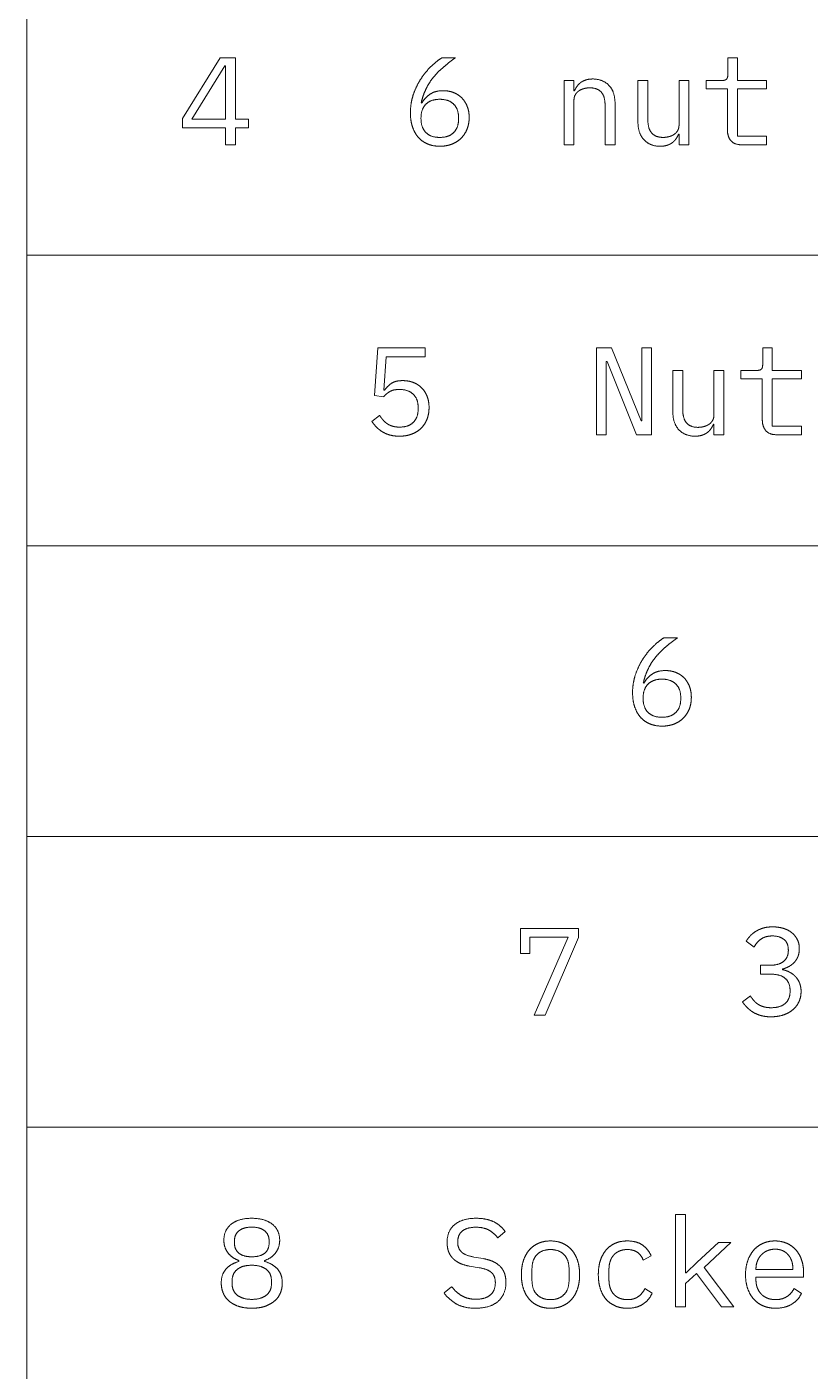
# Model space of a CAD drawing. Header units: millimetres. Extents: x 25 to 584, y 11 to 410.
# Drawn here: x 432.22 to 451.1, y 73.48 to 105.85 of the extents above; entities that cross this region are included whole.
import ezdxf

# ---------------------------------------------------------------- set-up
doc = ezdxf.new("R2010")
doc.units = ezdxf.units.MM
doc.layers.add('dims', color=7, linetype='Continuous', lineweight=5)

msp = doc.modelspace()

# ---------------------------------------------------------------- linework, layer by layer
at = {"layer": 'dims'}
for p, q in [((432.22, 30.35), (432.22, 135.35)), ((436.881, 105.104), (435.975, 103.643)), ((436.2, 103.628), (436.995, 104.909)), ((437.247, 105.104), (436.881, 105.104)), ((436.995, 104.909), (437.007, 104.909)), ((437.007, 104.909), (437.007, 103.628)), ((437.247, 103.628), (437.247, 105.104)), ((442.548, 105.104), (442.224, 105.104)), ((449.115, 105.104), (449.115, 104.699)), ((449.346, 105.104), (449.115, 105.104)), ((449.346, 104.558), (449.346, 105.104)), ((445.167, 104.558), (445.167, 103.01)), ((445.407, 104.558), (445.167, 104.558)), ((445.407, 104.306), (445.407, 104.558)), ((445.419, 104.306), (445.407, 104.306)), ((446.949, 104.558), (446.949, 103.565)), ((447.189, 104.558), (446.949, 104.558)), ((447.189, 103.607), (447.189, 104.558)), ((447.939, 104.558), (447.939, 103.484)), ((448.179, 104.558), (447.939, 104.558)), ((448.179, 103.01), (448.179, 104.558)), ((448.59, 104.558), (448.59, 104.354)), ((448.974, 104.558), (448.59, 104.558)), ((448.59, 104.354), (449.106, 104.354)), ((449.106, 104.354), (449.106, 103.364)), ((450.051, 104.558), (449.346, 104.558)), ((449.346, 104.354), (450.051, 104.354)), ((449.346, 103.214), (449.346, 104.354)), ((450.051, 104.354), (450.051, 104.558)), ((441.738, 104.012), (441.723, 104.018)), ((445.407, 103.01), (445.407, 104.084)), ((446.157, 103.961), (446.157, 103.01)), ((446.397, 103.01), (446.397, 104.003)), ((435.975, 103.643), (435.975, 103.421)), ((437.007, 103.628), (436.2, 103.628)), ((437.559, 103.628), (437.247, 103.628)), ((437.559, 103.421), (437.559, 103.628)), ((441.72, 103.634), (441.72, 103.658)), ((442.626, 103.658), (442.626, 103.634)), ((435.975, 103.421), (437.007, 103.421)), ((437.007, 103.421), (437.007, 103.01)), ((437.247, 103.421), (437.559, 103.421)), ((437.247, 103.01), (437.247, 103.421)), ((437.007, 103.01), (437.247, 103.01)), ((445.167, 103.01), (445.407, 103.01)), ((446.157, 103.01), (446.397, 103.01)), ((447.927, 103.262), (447.939, 103.262)), ((447.939, 103.262), (447.939, 103.01)), ((447.939, 103.01), (448.179, 103.01)), ((450.051, 103.214), (449.346, 103.214)), ((449.448, 103.01), (450.051, 103.01)), ((450.051, 103.01), (450.051, 103.214)), ((432.22, 100.35), (566.75, 100.35)), ((440.677, 98.122), (440.602, 96.97)), ((441.817, 98.122), (440.677, 98.122)), ((441.817, 97.903), (441.817, 98.122)), ((445.954, 98.122), (445.954, 96.028)), ((446.311, 98.122), (445.954, 98.122)), ((447.025, 96.358), (446.311, 98.122)), ((447.046, 98.122), (447.046, 96.358)), ((447.274, 98.122), (447.046, 98.122)), ((447.274, 96.028), (447.274, 98.122)), ((449.956, 98.122), (449.956, 97.717)), ((450.187, 98.122), (449.956, 98.122)), ((450.187, 97.576), (450.187, 98.122)), ((440.821, 97.102), (440.881, 97.903)), ((440.881, 97.903), (441.817, 97.903)), ((446.182, 97.792), (446.204, 97.792)), ((446.182, 96.028), (446.182, 97.792)), ((446.204, 97.792), (446.917, 96.028)), ((447.79, 97.576), (447.79, 96.583)), ((448.03, 97.576), (447.79, 97.576)), ((448.03, 96.625), (448.03, 97.576)), ((448.78, 97.576), (448.78, 96.502)), ((449.02, 97.576), (448.78, 97.576)), ((449.02, 96.028), (449.02, 97.576)), ((449.431, 97.576), (449.431, 97.372)), ((449.815, 97.576), (449.431, 97.576)), ((450.892, 97.576), (450.187, 97.576)), ((450.892, 97.372), (450.892, 97.576)), ((449.431, 97.372), (449.947, 97.372)), ((449.947, 97.372), (449.947, 96.382)), ((450.187, 97.372), (450.892, 97.372)), ((450.187, 96.232), (450.187, 97.372)), ((440.602, 96.97), (440.815, 96.94)), ((440.842, 97.102), (440.821, 97.102)), ((440.722, 96.493), (440.534, 96.349)), ((441.652, 96.676), (441.652, 96.652)), ((447.046, 96.358), (447.025, 96.358)), ((448.769, 96.28), (448.78, 96.28)), ((448.78, 96.28), (448.78, 96.028)), ((450.892, 96.232), (450.187, 96.232)), ((450.892, 96.028), (450.892, 96.232)), ((445.954, 96.028), (446.182, 96.028)), ((446.917, 96.028), (447.274, 96.028)), ((448.78, 96.028), (449.02, 96.028)), ((450.289, 96.028), (450.892, 96.028)), ((432.22, 93.35), (566.75, 93.35)), ((447.903, 91.14), (447.579, 91.14)), ((447.093, 90.048), (447.078, 90.054)), ((447.075, 89.67), (447.075, 89.694)), ((447.981, 89.694), (447.981, 89.67)), ((432.22, 86.35), (566.75, 86.35)), ((444.121, 84.14), (444.121, 83.534)), ((445.519, 84.14), (444.121, 84.14)), ((444.346, 83.924), (445.264, 83.924)), ((444.346, 83.534), (444.346, 83.924)), ((445.264, 83.924), (444.446, 82.046)), ((444.716, 82.046), (445.519, 83.918)), ((445.519, 83.918), (445.519, 84.14)), ((444.121, 83.534), (444.346, 83.534)), ((449.561, 83.834), (449.749, 83.69)), ((450.574, 83.621), (450.574, 83.6)), ((450.136, 83.252), (449.906, 83.252)), ((449.906, 83.252), (449.906, 83.036)), ((449.906, 83.036), (450.154, 83.036)), ((450.431, 83.147), (450.431, 83.159)), ((450.616, 82.646), (450.616, 82.622)), ((449.659, 82.511), (449.471, 82.367)), ((444.446, 82.046), (444.716, 82.046)), ((432.22, 79.35), (566.75, 79.35)), ((447.856, 77.248), (447.856, 75.028)), ((448.096, 77.248), (447.856, 77.248)), ((448.096, 75.847), (448.096, 77.248)), ((443.572, 76.684), (443.749, 76.837)), ((437.224, 76.567), (437.224, 76.609)), ((438.059, 76.609), (438.059, 76.567)), ((448.894, 76.576), (448.379, 76.102)), ((448.546, 75.97), (449.188, 76.576)), ((449.188, 76.576), (448.894, 76.576)), ((437.332, 76.141), (437.332, 76.117)), ((437.951, 76.117), (437.951, 76.141)), ((443.221, 76.186), (442.996, 76.225)), ((447.074, 76.153), (447.266, 76.255)), ((448.379, 76.102), (448.109, 75.847)), ((442.889, 76.006), (443.122, 75.967)), ((444.394, 75.691), (444.394, 75.913)), ((445.289, 75.913), (445.289, 75.691)), ((446.251, 75.67), (446.251, 75.934)), ((448.109, 75.847), (448.096, 75.847)), ((448.096, 75.589), (448.364, 75.832)), ((448.364, 75.832), (448.966, 75.028)), ((449.264, 75.028), (448.546, 75.97)), ((449.794, 75.922), (449.794, 75.943)), ((450.682, 75.922), (449.794, 75.922)), ((450.682, 75.955), (450.682, 75.922)), ((450.941, 75.742), (450.941, 75.856)), ((437.167, 75.583), (437.167, 75.649)), ((438.116, 75.649), (438.116, 75.583)), ((442.459, 75.511), (442.276, 75.361)), ((447.289, 75.352), (447.119, 75.469)), ((448.096, 75.028), (448.096, 75.589)), ((449.794, 75.742), (450.941, 75.742)), ((449.794, 75.67), (449.794, 75.742)), ((450.889, 75.349), (450.712, 75.469)), ((447.856, 75.028), (448.096, 75.028)), ((448.966, 75.028), (449.264, 75.028))]:
    msp.add_line(p, q, dxfattribs=at)
for points in [[(441.715, 104.593), (441.825, 104.762), (441.96, 104.893)], [(441.96, 104.893), (442.095, 105.023), (442.224, 105.104)], [(442.548, 105.104), (442.377, 104.981), (442.244, 104.864)], [(441.535, 104.218), (441.606, 104.423), (441.715, 104.593)], [(442.008, 104.62), (441.906, 104.492), (441.837, 104.346)], [(442.244, 104.864), (442.11, 104.747), (442.008, 104.62)], [(445.567, 104.507), (445.62, 104.546), (445.692, 104.57)], [(445.692, 104.57), (445.764, 104.594), (445.86, 104.594)], [(445.86, 104.594), (446.103, 104.594), (446.25, 104.44)], [(448.974, 104.558), (449.052, 104.558), (449.084, 104.589)], [(449.084, 104.589), (449.115, 104.621), (449.115, 104.699)], [(441.837, 104.346), (441.768, 104.201), (441.723, 104.018)], [(441.936, 104.226), (442.059, 104.312), (442.254, 104.312)], [(442.254, 104.312), (442.392, 104.312), (442.506, 104.267)], [(442.506, 104.267), (442.62, 104.222), (442.704, 104.138)], [(445.419, 104.306), (445.443, 104.363), (445.479, 104.415)], [(445.527, 104.309), (445.473, 104.273), (445.44, 104.216)], [(445.479, 104.415), (445.515, 104.468), (445.567, 104.507)], [(445.65, 104.363), (445.581, 104.345), (445.527, 104.309)], [(445.791, 104.381), (445.719, 104.381), (445.65, 104.363)], [(446.064, 104.278), (445.971, 104.381), (445.791, 104.381)], [(446.157, 103.961), (446.157, 104.174), (446.064, 104.278)], [(446.25, 104.44), (446.397, 104.285), (446.397, 104.003)], [(441.465, 103.778), (441.465, 104.012), (441.535, 104.218)], [(441.839, 103.988), (441.72, 103.871), (441.72, 103.658)], [(441.738, 104.012), (441.813, 104.141), (441.936, 104.226)], [(442.173, 104.105), (441.957, 104.105), (441.839, 103.988)], [(442.507, 103.988), (442.389, 104.105), (442.173, 104.105)], [(442.626, 103.658), (442.626, 103.871), (442.507, 103.988)], [(442.704, 104.138), (442.788, 104.054), (442.834, 103.934)], [(442.834, 103.934), (442.881, 103.814), (442.881, 103.667)], [(445.44, 104.216), (445.407, 104.159), (445.407, 104.084)], [(441.514, 103.442), (441.465, 103.592), (441.465, 103.778)], [(441.72, 103.634), (441.72, 103.421), (441.839, 103.304)], [(442.507, 103.304), (442.626, 103.421), (442.626, 103.634)], [(442.881, 103.667), (442.881, 103.514), (442.83, 103.387)], [(447.189, 103.607), (447.189, 103.394), (447.282, 103.291)], [(441.655, 103.189), (441.564, 103.292), (441.514, 103.442)], [(441.839, 103.304), (441.957, 103.187), (442.173, 103.187)], [(442.173, 103.187), (442.389, 103.187), (442.507, 103.304)], [(442.83, 103.387), (442.779, 103.259), (442.687, 103.168)], [(447.096, 103.129), (446.949, 103.283), (446.949, 103.565)], [(447.282, 103.291), (447.375, 103.187), (447.555, 103.187)], [(447.819, 103.259), (447.873, 103.295), (447.906, 103.35)], [(447.906, 103.35), (447.939, 103.406), (447.939, 103.484)], [(449.188, 103.109), (449.106, 103.208), (449.106, 103.364)], [(441.879, 103.03), (441.747, 103.085), (441.655, 103.189)], [(442.176, 102.974), (442.011, 102.974), (441.879, 103.03)], [(442.465, 103.025), (442.335, 102.974), (442.176, 102.974)], [(442.687, 103.168), (442.596, 103.076), (442.465, 103.025)], [(447.486, 102.974), (447.243, 102.974), (447.096, 103.129)], [(447.654, 102.998), (447.582, 102.974), (447.486, 102.974)], [(447.555, 103.187), (447.627, 103.187), (447.696, 103.205)], [(447.778, 103.061), (447.726, 103.022), (447.654, 102.998)], [(447.696, 103.205), (447.765, 103.223), (447.819, 103.259)], [(447.867, 103.153), (447.831, 103.1), (447.778, 103.061)], [(447.927, 103.262), (447.903, 103.205), (447.867, 103.153)], [(449.448, 103.01), (449.271, 103.01), (449.188, 103.109)], [(449.815, 97.576), (449.894, 97.576), (449.925, 97.607)], [(449.925, 97.607), (449.956, 97.639), (449.956, 97.717)], [(440.842, 97.102), (440.92, 97.207), (441.016, 97.269)], [(441.199, 97.117), (441.049, 97.117), (440.967, 97.066)], [(441.016, 97.269), (441.112, 97.33), (441.28, 97.33)], [(441.535, 97), (441.419, 97.117), (441.199, 97.117)], [(441.28, 97.33), (441.419, 97.33), (441.534, 97.286)], [(441.534, 97.286), (441.649, 97.243), (441.733, 97.159)], [(441.733, 97.159), (441.817, 97.075), (441.865, 96.956)], [(440.967, 97.066), (440.884, 97.015), (440.815, 96.94)], [(441.652, 96.676), (441.652, 96.883), (441.535, 97)], [(441.865, 96.956), (441.914, 96.838), (441.914, 96.685)], [(440.722, 96.493), (440.764, 96.43), (440.808, 96.379)], [(441.537, 96.328), (441.652, 96.445), (441.652, 96.652)], [(441.914, 96.685), (441.914, 96.532), (441.865, 96.405)], [(447.937, 96.146), (447.79, 96.301), (447.79, 96.583)], [(448.03, 96.625), (448.03, 96.412), (448.123, 96.309)], [(448.747, 96.368), (448.78, 96.424), (448.78, 96.502)], [(440.641, 96.217), (440.581, 96.28), (440.534, 96.349)], [(440.781, 96.103), (440.701, 96.154), (440.641, 96.217)], [(440.808, 96.379), (440.851, 96.328), (440.908, 96.29)], [(440.908, 96.29), (440.965, 96.253), (441.037, 96.232)], [(441.037, 96.232), (441.109, 96.211), (441.205, 96.211)], [(441.205, 96.211), (441.421, 96.211), (441.537, 96.328)], [(441.724, 96.185), (441.631, 96.094), (441.499, 96.043)], [(441.865, 96.405), (441.817, 96.277), (441.724, 96.185)], [(448.327, 95.992), (448.084, 95.992), (447.937, 96.146)], [(448.123, 96.309), (448.216, 96.205), (448.396, 96.205)], [(448.396, 96.205), (448.469, 96.205), (448.537, 96.223)], [(448.537, 96.223), (448.606, 96.241), (448.66, 96.277)], [(448.708, 96.17), (448.672, 96.118), (448.62, 96.079)], [(448.66, 96.277), (448.714, 96.313), (448.747, 96.368)], [(448.769, 96.28), (448.744, 96.223), (448.708, 96.17)], [(450.03, 96.127), (449.947, 96.226), (449.947, 96.382)], [(440.964, 96.022), (440.86, 96.052), (440.781, 96.103)], [(441.199, 95.992), (441.067, 95.992), (440.964, 96.022)], [(441.499, 96.043), (441.367, 95.992), (441.199, 95.992)], [(448.495, 96.016), (448.424, 95.992), (448.327, 95.992)], [(448.62, 96.079), (448.567, 96.04), (448.495, 96.016)], [(450.289, 96.028), (450.112, 96.028), (450.03, 96.127)], [(447.315, 90.928), (447.45, 91.059), (447.579, 91.14)], [(447.903, 91.14), (447.732, 91.017), (447.599, 90.9)], [(447.07, 90.628), (447.18, 90.798), (447.315, 90.928)], [(447.363, 90.655), (447.261, 90.528), (447.192, 90.382)], [(447.599, 90.9), (447.465, 90.783), (447.363, 90.655)], [(446.89, 90.253), (446.961, 90.459), (447.07, 90.628)], [(447.192, 90.382), (447.123, 90.237), (447.078, 90.054)], [(447.291, 90.262), (447.414, 90.348), (447.609, 90.348)], [(447.609, 90.348), (447.747, 90.348), (447.861, 90.303)], [(446.82, 89.814), (446.82, 90.048), (446.89, 90.253)], [(447.194, 90.024), (447.075, 89.907), (447.075, 89.694)], [(447.093, 90.048), (447.168, 90.177), (447.291, 90.262)], [(447.528, 90.141), (447.312, 90.141), (447.194, 90.024)], [(447.862, 90.024), (447.744, 90.141), (447.528, 90.141)], [(447.861, 90.303), (447.975, 90.258), (448.059, 90.174)], [(447.981, 89.694), (447.981, 89.907), (447.862, 90.024)], [(448.059, 90.174), (448.143, 90.09), (448.189, 89.97)], [(446.869, 89.478), (446.82, 89.628), (446.82, 89.814)], [(447.075, 89.67), (447.075, 89.457), (447.194, 89.34)], [(447.862, 89.34), (447.981, 89.457), (447.981, 89.67)], [(448.236, 89.703), (448.236, 89.55), (448.185, 89.422)], [(448.189, 89.97), (448.236, 89.85), (448.236, 89.703)], [(447.01, 89.224), (446.919, 89.328), (446.869, 89.478)], [(448.185, 89.422), (448.134, 89.295), (448.042, 89.203)], [(447.234, 89.065), (447.102, 89.121), (447.01, 89.224)], [(447.194, 89.34), (447.312, 89.223), (447.528, 89.223)], [(447.531, 89.01), (447.366, 89.01), (447.234, 89.065)], [(447.528, 89.223), (447.744, 89.223), (447.862, 89.34)], [(447.82, 89.061), (447.69, 89.01), (447.531, 89.01)], [(448.042, 89.203), (447.951, 89.112), (447.82, 89.061)], [(449.967, 84.146), (450.067, 84.176), (450.196, 84.176)], [(450.196, 84.176), (450.331, 84.176), (450.449, 84.141)], [(449.561, 83.834), (449.599, 83.897), (449.656, 83.958)], [(449.656, 83.958), (449.714, 84.02), (449.79, 84.068)], [(449.919, 83.883), (449.815, 83.81), (449.749, 83.69)], [(449.79, 84.068), (449.866, 84.116), (449.967, 84.146)], [(450.191, 83.957), (450.022, 83.957), (449.919, 83.883)], [(450.468, 83.873), (450.361, 83.957), (450.191, 83.957)], [(450.449, 84.141), (450.566, 84.107), (450.652, 84.039)], [(450.574, 83.621), (450.574, 83.789), (450.468, 83.873)], [(450.652, 84.039), (450.739, 83.972), (450.789, 83.873)], [(450.789, 83.873), (450.839, 83.774), (450.839, 83.648)], [(450.465, 83.349), (450.574, 83.447), (450.574, 83.6)], [(450.839, 83.648), (450.839, 83.546), (450.807, 83.465)], [(450.136, 83.252), (450.356, 83.252), (450.465, 83.349)], [(450.589, 83.222), (450.514, 83.18), (450.431, 83.159)], [(450.72, 83.324), (450.664, 83.264), (450.589, 83.222)], [(450.807, 83.465), (450.776, 83.384), (450.72, 83.324)], [(450.501, 82.934), (450.386, 83.036), (450.154, 83.036)], [(450.431, 83.147), (450.517, 83.129), (450.598, 83.088)], [(450.616, 82.646), (450.616, 82.832), (450.501, 82.934)], [(450.598, 83.088), (450.679, 83.048), (450.742, 82.983)], [(450.742, 82.983), (450.806, 82.919), (450.843, 82.827)], [(450.498, 82.331), (450.616, 82.433), (450.616, 82.622)], [(450.881, 82.619), (450.881, 82.484), (450.828, 82.371)], [(450.843, 82.827), (450.881, 82.736), (450.881, 82.619)], [(449.58, 82.235), (449.519, 82.298), (449.471, 82.367)], [(449.724, 82.121), (449.641, 82.172), (449.58, 82.235)], [(449.659, 82.511), (449.701, 82.448), (449.746, 82.397)], [(449.746, 82.397), (449.791, 82.346), (449.85, 82.308)], [(449.85, 82.308), (449.909, 82.271), (449.984, 82.25)], [(449.984, 82.25), (450.059, 82.229), (450.157, 82.229)], [(450.157, 82.229), (450.379, 82.229), (450.498, 82.331)], [(450.828, 82.371), (450.776, 82.259), (450.681, 82.179)], [(449.913, 82.04), (449.806, 82.07), (449.724, 82.121)], [(450.157, 82.01), (450.019, 82.01), (449.913, 82.04)], [(450.453, 82.055), (450.319, 82.01), (450.157, 82.01)], [(450.681, 82.179), (450.586, 82.1), (450.453, 82.055)], [(437.146, 77.015), (437.324, 77.158), (437.641, 77.158)], [(437.641, 77.158), (437.959, 77.158), (438.136, 77.015)], [(442.537, 77.011), (442.726, 77.158), (443.047, 77.158)], [(443.047, 77.158), (443.299, 77.158), (443.472, 77.074)], [(443.472, 77.074), (443.644, 76.99), (443.749, 76.837)], [(436.969, 76.633), (436.969, 76.873), (437.146, 77.015)], [(437.334, 76.858), (437.224, 76.771), (437.224, 76.609)], [(437.641, 76.945), (437.444, 76.945), (437.334, 76.858)], [(437.949, 76.858), (437.839, 76.945), (437.641, 76.945)], [(438.059, 76.609), (438.059, 76.771), (437.949, 76.858)], [(438.136, 77.015), (438.314, 76.873), (438.314, 76.633)], [(442.349, 76.576), (442.349, 76.864), (442.537, 77.011)], [(442.717, 76.852), (442.604, 76.762), (442.604, 76.582)], [(443.044, 76.942), (442.831, 76.942), (442.717, 76.852)], [(443.362, 76.87), (443.239, 76.942), (443.044, 76.942)], [(443.572, 76.684), (443.486, 76.798), (443.362, 76.87)], [(437.067, 76.325), (436.969, 76.453), (436.969, 76.633)], [(437.224, 76.567), (437.224, 76.405), (437.331, 76.318)], [(437.952, 76.318), (438.059, 76.405), (438.059, 76.567)], [(438.314, 76.633), (438.314, 76.453), (438.216, 76.325)], [(442.375, 76.385), (442.349, 76.477), (442.349, 76.576)], [(442.604, 76.582), (442.604, 76.441), (442.689, 76.352)], [(444.327, 76.391), (444.419, 76.498), (444.549, 76.555)], [(444.841, 76.405), (444.641, 76.405), (444.517, 76.285)], [(444.549, 76.555), (444.679, 76.612), (444.841, 76.612)], [(444.841, 76.612), (445.004, 76.612), (445.134, 76.555)], [(445.165, 76.285), (445.042, 76.405), (444.841, 76.405)], [(445.134, 76.555), (445.264, 76.498), (445.356, 76.391)], [(446.179, 76.391), (446.269, 76.498), (446.398, 76.555)], [(446.398, 76.555), (446.527, 76.612), (446.692, 76.612)], [(446.692, 76.405), (446.587, 76.405), (446.505, 76.37)], [(446.692, 76.612), (446.917, 76.612), (447.058, 76.513)], [(446.934, 76.339), (446.836, 76.405), (446.692, 76.405)], [(447.058, 76.513), (447.199, 76.414), (447.266, 76.255)], [(449.74, 76.391), (449.834, 76.498), (449.964, 76.555)], [(449.964, 76.555), (450.094, 76.612), (450.254, 76.612)], [(450.254, 76.414), (450.154, 76.414), (450.07, 76.378)], [(450.254, 76.612), (450.409, 76.612), (450.537, 76.555)], [(450.429, 76.381), (450.349, 76.414), (450.254, 76.414)], [(450.537, 76.555), (450.664, 76.498), (450.754, 76.397)], [(450.754, 76.397), (450.844, 76.297), (450.892, 76.159)], [(437.024, 75.94), (437.141, 76.066), (437.332, 76.117)], [(437.332, 76.141), (437.164, 76.198), (437.067, 76.325)], [(437.331, 76.318), (437.437, 76.231), (437.641, 76.231)], [(437.641, 76.231), (437.846, 76.231), (437.952, 76.318)], [(438.216, 76.325), (438.119, 76.198), (437.951, 76.141)], [(437.951, 76.117), (438.142, 76.066), (438.259, 75.94)], [(442.465, 76.217), (442.402, 76.294), (442.375, 76.385)], [(442.632, 76.087), (442.529, 76.141), (442.465, 76.217)], [(442.889, 76.006), (442.736, 76.033), (442.632, 76.087)], [(442.689, 76.352), (442.774, 76.264), (442.996, 76.225)], [(443.221, 76.186), (443.374, 76.159), (443.479, 76.105)], [(443.479, 76.105), (443.584, 76.051), (443.649, 75.976)], [(444.139, 75.802), (444.139, 75.985), (444.187, 76.135)], [(444.187, 76.135), (444.236, 76.285), (444.327, 76.391)], [(444.517, 76.285), (444.394, 76.165), (444.394, 75.913)], [(445.289, 75.913), (445.289, 76.165), (445.165, 76.285)], [(445.356, 76.391), (445.447, 76.285), (445.495, 76.135)], [(445.495, 76.135), (445.544, 75.985), (445.544, 75.802)], [(445.994, 75.802), (445.994, 75.985), (446.041, 76.135)], [(446.041, 76.135), (446.089, 76.285), (446.179, 76.391)], [(446.28, 76.123), (446.251, 76.036), (446.251, 75.934)], [(446.365, 76.273), (446.309, 76.21), (446.28, 76.123)], [(446.505, 76.37), (446.422, 76.336), (446.365, 76.273)], [(447.074, 76.153), (447.031, 76.273), (446.934, 76.339)], [(449.542, 75.799), (449.542, 75.985), (449.595, 76.135)], [(449.595, 76.135), (449.647, 76.285), (449.74, 76.391)], [(449.829, 76.13), (449.794, 76.045), (449.794, 75.943)], [(449.925, 76.279), (449.864, 76.216), (449.829, 76.13)], [(450.07, 76.378), (449.986, 76.342), (449.925, 76.279)], [(450.564, 76.286), (450.509, 76.348), (450.429, 76.381)], [(450.651, 76.141), (450.619, 76.225), (450.564, 76.286)], [(450.682, 75.955), (450.682, 76.057), (450.651, 76.141)], [(450.892, 76.159), (450.941, 76.021), (450.941, 75.856)], [(436.906, 75.598), (436.906, 75.814), (437.024, 75.94)], [(437.292, 75.928), (437.167, 75.829), (437.167, 75.649)], [(437.641, 76.027), (437.416, 76.027), (437.292, 75.928)], [(437.991, 75.928), (437.866, 76.027), (437.641, 76.027)], [(438.116, 75.649), (438.116, 75.829), (437.991, 75.928)], [(438.259, 75.94), (438.376, 75.814), (438.376, 75.598)], [(443.425, 75.845), (443.339, 75.931), (443.122, 75.967)], [(443.512, 75.607), (443.512, 75.76), (443.425, 75.845)], [(443.649, 75.976), (443.714, 75.901), (443.74, 75.808)], [(443.74, 75.808), (443.767, 75.715), (443.767, 75.613)], [(444.187, 75.467), (444.139, 75.616), (444.139, 75.802)], [(445.544, 75.802), (445.544, 75.616), (445.495, 75.467)], [(446.04, 75.469), (445.994, 75.619), (445.994, 75.802)], [(449.593, 75.467), (449.542, 75.616), (449.542, 75.799)], [(436.953, 75.358), (436.906, 75.469), (436.906, 75.598)], [(437.167, 75.583), (437.167, 75.403), (437.293, 75.304)], [(437.99, 75.304), (438.116, 75.403), (438.116, 75.583)], [(438.376, 75.598), (438.376, 75.469), (438.33, 75.358)], [(442.459, 75.511), (442.582, 75.358), (442.719, 75.283)], [(443.392, 75.313), (443.512, 75.418), (443.512, 75.607)], [(443.767, 75.613), (443.767, 75.322), (443.577, 75.157)], [(444.327, 75.212), (444.236, 75.319), (444.187, 75.467)], [(444.394, 75.691), (444.394, 75.439), (444.517, 75.319)], [(445.165, 75.319), (445.289, 75.439), (445.289, 75.691)], [(445.495, 75.467), (445.447, 75.319), (445.356, 75.212)], [(446.176, 75.214), (446.086, 75.319), (446.04, 75.469)], [(446.251, 75.67), (446.251, 75.568), (446.28, 75.481)], [(446.28, 75.481), (446.309, 75.394), (446.365, 75.331)], [(446.956, 75.271), (447.058, 75.343), (447.119, 75.469)], [(449.739, 75.212), (449.644, 75.319), (449.593, 75.467)], [(449.794, 75.67), (449.794, 75.568), (449.827, 75.481)], [(449.827, 75.481), (449.861, 75.394), (449.922, 75.331)], [(450.538, 75.271), (450.652, 75.343), (450.712, 75.469)], [(437.091, 75.166), (436.999, 75.247), (436.953, 75.358)], [(437.32, 75.039), (437.182, 75.085), (437.091, 75.166)], [(437.293, 75.304), (437.419, 75.205), (437.641, 75.205)], [(437.641, 75.205), (437.864, 75.205), (437.99, 75.304)], [(438.19, 75.166), (438.097, 75.085), (437.961, 75.039)], [(438.33, 75.358), (438.284, 75.247), (438.19, 75.166)], [(442.574, 75.095), (442.394, 75.199), (442.276, 75.361)], [(442.719, 75.283), (442.856, 75.208), (443.044, 75.208)], [(443.577, 75.157), (443.386, 74.992), (443.036, 74.992)], [(443.044, 75.208), (443.272, 75.208), (443.392, 75.313)], [(444.549, 75.049), (444.419, 75.106), (444.327, 75.212)], [(444.517, 75.319), (444.641, 75.199), (444.841, 75.199)], [(444.841, 75.199), (445.042, 75.199), (445.165, 75.319)], [(445.356, 75.212), (445.264, 75.106), (445.134, 75.049)], [(446.397, 75.05), (446.266, 75.109), (446.176, 75.214)], [(446.365, 75.331), (446.422, 75.268), (446.506, 75.233)], [(446.506, 75.233), (446.591, 75.199), (446.699, 75.199)], [(446.699, 75.199), (446.854, 75.199), (446.956, 75.271)], [(447.289, 75.352), (447.221, 75.196), (447.075, 75.094)], [(449.967, 75.049), (449.834, 75.106), (449.739, 75.212)], [(449.922, 75.331), (449.984, 75.268), (450.072, 75.233)], [(450.072, 75.233), (450.161, 75.199), (450.269, 75.199)], [(450.269, 75.199), (450.424, 75.199), (450.538, 75.271)], [(450.889, 75.349), (450.821, 75.193), (450.66, 75.092)], [(437.641, 74.992), (437.459, 74.992), (437.32, 75.039)], [(437.961, 75.039), (437.824, 74.992), (437.641, 74.992)], [(443.036, 74.992), (442.754, 74.992), (442.574, 75.095)], [(444.841, 74.992), (444.679, 74.992), (444.549, 75.049)], [(445.134, 75.049), (445.004, 74.992), (444.841, 74.992)], [(446.696, 74.992), (446.527, 74.992), (446.397, 75.05)], [(447.075, 75.094), (446.929, 74.992), (446.696, 74.992)], [(450.269, 74.992), (450.101, 74.992), (449.967, 75.049)], [(450.66, 75.092), (450.499, 74.992), (450.269, 74.992)]]:
    msp.add_open_spline(points, degree=2, dxfattribs=at)

doc.saveas('drawing.dxf')
